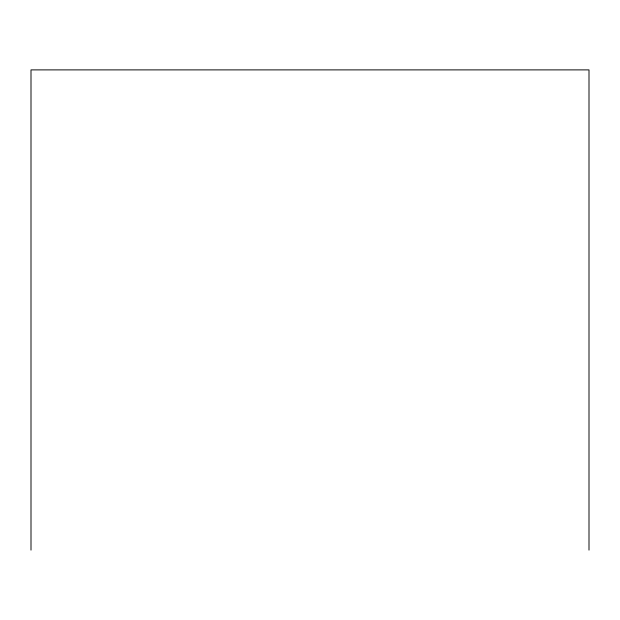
<?xml version="1.0" encoding="UTF-8"?>
<svg xmlns="http://www.w3.org/2000/svg" width="620" height="620" viewBox="0 0 620 620"><rect width="100%" height="100%" fill="white"/><g stroke="black" fill="none" stroke-linecap="round" stroke-linejoin="round"><path stroke-width="0.93" d="M589 550.111L589 69.89L31 69.89L31 550.111"/></g></svg>
